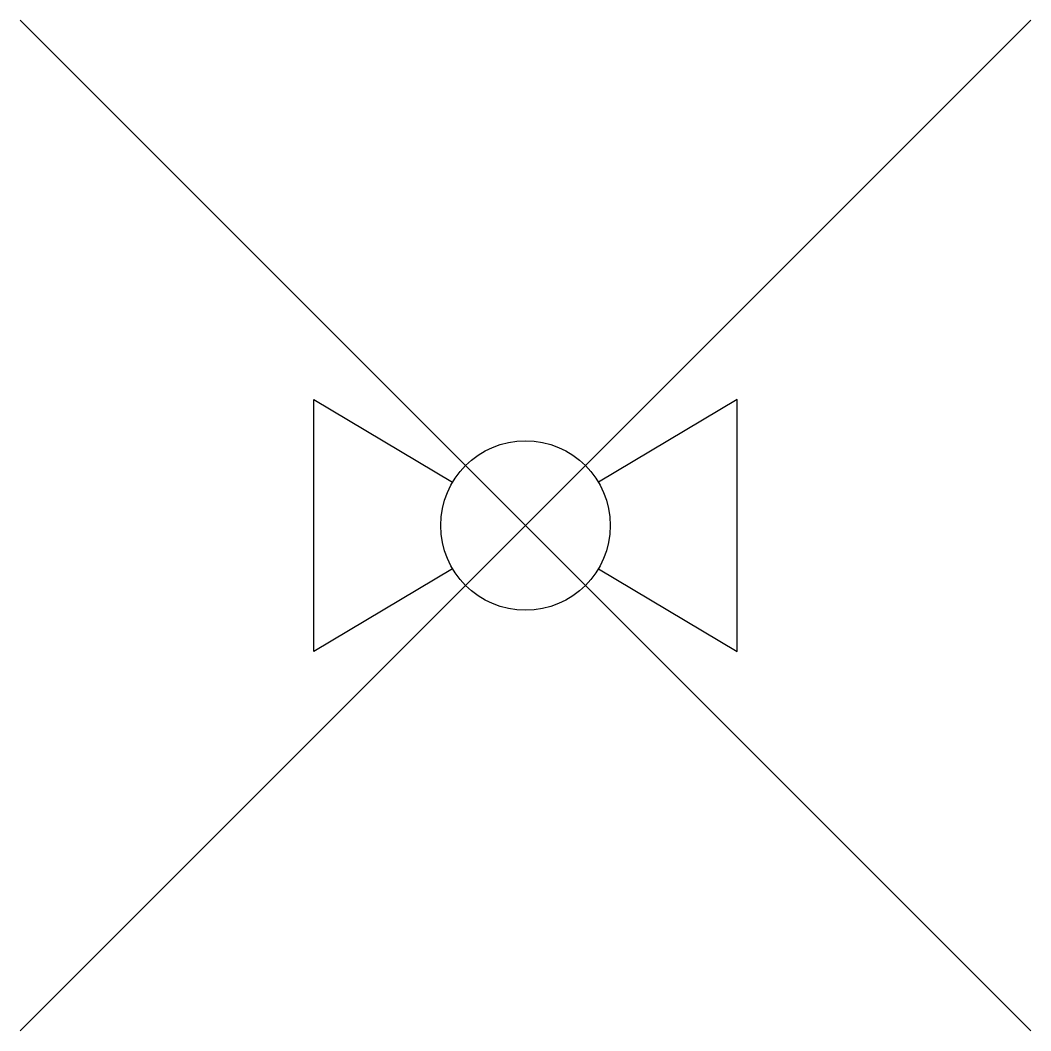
# Model space of a CAD drawing. Extents: x -5.5 to 5.5, y -5.5 to 5.5.
import ezdxf

# ---------------------------------------------------------------- set-up
doc = ezdxf.new("R2010")
doc.units = 0

msp = doc.modelspace()

# ---------------------------------------------------------------- linework, layer by layer
for p, q in [((-2.304, 1.373), (-0.793, 0.473)), ((-2.304, -1.373), (-2.304, 1.373)), ((2.304, 1.373), (0.793, 0.473)), ((2.304, -1.373), (2.304, 1.373)), ((-0.793, -0.473), (-2.304, -1.373)), ((0.793, -0.473), (2.304, -1.373))]:
    msp.add_line(p, q)
for points in [[(5.5, 5.5), (-5.5, -5.5)], [(-5.5, 5.5), (5.5, -5.5)]]:
    msp.add_lwpolyline(points)
msp.add_circle((0, 0), 0.923)

doc.saveas('drawing.dxf')
